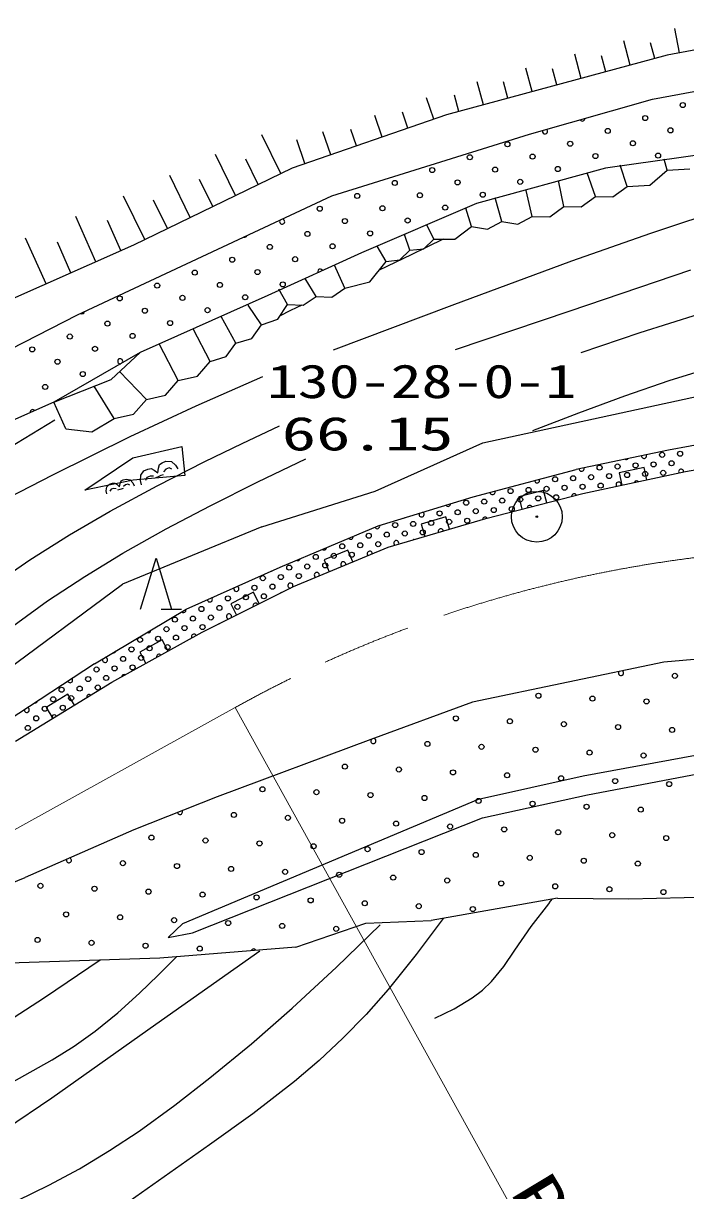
# Model space of a CAD drawing. Units: millimetres, scale not verified. Extents: x 40000 to 680000, y 20000 to 380000.
# Drawn here: x 122961 to 148922, y 294244 to 339979 of the extents above; entities that cross this region are included whole.
import ezdxf
from ezdxf.enums import TextEntityAlignment as Align

# ---------------------------------------------------------------- set-up
doc = ezdxf.new("R2010")
doc.units = ezdxf.units.MM
doc.header["$LTSCALE"] = 1000
doc.linetypes.add('CHAIN', pattern=[18.5, 12, -1.5, 3.5, -1.5])
for name, color, linetype, lineweight in [('M-BGD', 7, 'Continuous', 25), ('M-BGD-HTXT', 7, 'Continuous', 13), ('M-BMK', 2, 'CHAIN', 13)]:
    doc.layers.add(name, color=color, linetype=linetype, lineweight=lineweight)
doc.styles.add('ＭＳ ゴシック', font='')
doc.styles.get('ＭＳ ゴシック').set_extended_font_data('MS Gothic')

# ---------------------------------------------------------------- blocks, each defined once
blk = doc.blocks.new('BUHIN6')
at = {"color": 7, "linetype": 'Continuous', "lineweight": 25}
for radius in [995, 30]:
    blk.add_circle((0, 0), radius, dxfattribs=at)
blk = doc.blocks.new('BUHIN4')
at = {"color": 7, "linetype": 'Continuous', "lineweight": 25}
blk.add_line((-962, 321), (-1356, -375), dxfattribs=at)
blk.add_lwpolyline([(-565, 1021), (870, -493), (-1166, -40)], dxfattribs=at)

msp = doc.modelspace()

# ---------------------------------------------------------------- linework, layer by layer
at = {"layer": 'M-BGD'}
for p, q in [((154943, 339979), (148193, 338733)), ((148675, 338822), (148499, 339776)), ((146752, 338343), (146495, 339296)), ((147713, 338603), (147546, 339221)), ((148193, 338733), (139550, 336395)), ((144832, 337824), (144576, 338771)), ((145792, 338084), (145622, 338711)), ((142911, 337304), (142662, 338227)), ((143872, 337564), (143699, 338201)), ((147622, 337012), (155049, 338401)), ((140991, 336785), (140748, 337682)), ((141951, 337044), (141776, 337691)), ((140031, 336525), (139859, 337160)), ((139046, 336221), (138757, 337061)), ((142798, 335637), (147622, 337012)), ((139550, 336395), (133494, 334311)), ((137027, 335526), (136738, 336366)), ((138036, 335874), (137822, 336498)), ((135008, 334832), (134700, 335727)), ((136017, 335179), (135795, 335824)), ((133049, 334095), (132311, 335617)), ((133998, 334484), (133679, 335414)), ((135058, 333222), (142798, 335637)), ((131272, 333233), (130492, 334841)), ((149767, 334863), (145781, 334310)), ((132161, 333664), (131676, 334664)), ((146625, 333586), (146358, 334417)), ((148196, 334225), (148081, 334656)), ((133494, 334311), (127274, 331293)), ((129495, 332371), (128698, 334015)), ((145781, 334310), (140725, 332920)), ((145386, 333193), (145067, 334125)), ((147517, 333643), (148196, 334225)), ((148196, 334225), (149087, 334282)), ((130384, 332802), (129872, 333857)), ((142909, 332406), (142667, 333427)), ((144147, 332800), (143937, 333825)), ((146071, 333183), (146625, 333586)), ((146625, 333586), (147517, 333643)), ((125088, 328557), (135058, 333222)), ((127718, 331509), (126893, 333209)), ((128607, 331940), (128068, 333050)), ((141718, 332215), (141458, 333141)), ((144832, 332790), (145386, 333193)), ((145386, 333193), (146071, 333183)), ((140725, 332920), (136214, 330984)), ((140528, 332023), (140310, 332742)), ((143594, 332397), (144147, 332800)), ((144147, 332800), (144832, 332790)), ((125807, 330640), (125020, 332409)), ((126785, 331075), (126262, 332250)), ((139049, 331523), (138770, 332089)), ((141155, 331920), (141718, 332215)), ((141718, 332215), (142345, 332112)), ((142345, 332112), (142909, 332406)), ((142909, 332406), (143594, 332397)), ((138115, 331088), (137896, 331706)), ((139872, 331527), (140528, 332023)), ((140528, 332023), (141155, 331920)), ((127274, 331293), (120427, 328246)), ((123850, 329769), (123050, 331568)), ((124829, 330205), (124296, 331402)), ((137180, 330654), (136831, 331248)), ((138115, 331088), (138654, 331150)), ((138654, 331150), (139049, 331523)), ((139049, 331523), (139872, 331527)), ((136214, 330984), (132549, 329313)), ((137180, 330654), (137720, 330715)), ((137720, 330715), (138115, 331088)), ((135562, 329600), (135155, 330501)), ((136547, 329857), (137180, 330654)), ((134436, 329281), (134007, 329977)), ((135562, 329600), (136547, 329857)), ((132549, 329313), (127546, 327085)), ((133310, 328961), (132977, 329564)), ((135052, 329253), (135562, 329600)), ((132293, 328162), (131771, 328938)), ((132935, 328392), (133310, 328961)), ((133310, 328961), (133926, 328933)), ((133926, 328933), (134436, 329281)), ((134436, 329281), (135052, 329253)), ((116814, 324331), (125088, 328557)), ((131292, 327447), (130712, 328495)), ((132293, 328162), (132935, 328392)), ((130290, 326732), (129616, 328007)), ((131912, 327637), (132293, 328162)), ((131292, 327447), (131912, 327637)), ((127546, 327085), (124162, 325142)), ((126400, 326027), (127546, 327085)), ((129036, 325988), (128288, 327416)), ((130910, 326923), (131292, 327447)), ((129787, 326151), (130290, 326732)), ((130290, 326732), (130910, 326923)), ((127782, 325243), (126733, 326334)), ((129036, 325988), (129787, 326151)), ((124162, 325142), (126400, 326027)), ((126527, 324499), (125740, 325766)), ((128533, 325407), (129036, 325988)), ((127278, 324662), (127782, 325243)), ((127782, 325243), (128533, 325407)), ((140974, 323545), (150598, 325635)), ((124162, 325142), (116901, 321936)), ((124633, 324086), (124162, 325142)), ((125649, 323977), (126527, 324499)), ((126527, 324499), (127278, 324662)), ((124633, 324086), (125649, 323977)), ((152349, 324006), (148248, 323260)), ((127259, 322951), (129170, 323401)), ((129170, 323401), (129285, 322259)), ((136746, 321651), (140974, 323545)), ((125369, 321690), (127259, 322951)), ((148248, 323260), (144628, 322499)), ((148920, 322414), (152743, 323128)), ((140589, 321427), (144628, 322499)), ((127260, 322080), (125369, 321690)), ((129285, 322259), (127260, 322080)), ((144889, 321558), (148920, 322414)), ((132309, 320257), (136746, 321651)), ((141093, 320585), (144889, 321558)), ((136873, 320296), (140589, 321427)), ((132309, 320257), (126848, 318007)), ((133032, 318667), (136873, 320296)), ((137266, 319460), (141093, 320585)), ((133554, 317913), (137266, 319460)), ((129345, 317020), (133032, 318667)), ((120814, 313538), (126848, 318007)), ((129973, 316120), (133554, 317913)), ((125751, 314888), (129345, 317020)), ((126427, 314167), (129973, 316120)), ((125751, 314888), (122361, 312664)), ((148063, 314945), (140561, 313386)), ((149549, 315078), (148063, 314945)), ((122654, 311851), (126427, 314167)), ((140561, 313386), (136585, 311916)), ((136585, 311916), (130563, 309675)), ((144900, 310491), (149965, 311434)), ((145076, 309754), (149983, 310683)), ((140804, 309576), (144900, 310491)), ((130563, 309675), (127291, 308382)), ((140952, 308847), (145076, 309754)), ((129211, 304713), (140804, 309576)), ((129587, 304345), (140952, 308847)), ((127291, 308382), (123032, 306514)), ((121187, 305769), (123032, 306514)), ((143895, 305708), (138950, 304825)), ((143895, 305708), (146699, 305683)), ((146699, 305683), (152308, 305813)), ((128640, 304162), (129211, 304713)), ((133644, 303788), (136383, 304730)), ((136383, 304730), (138950, 304825)), ((128640, 304162), (129587, 304345)), ((133644, 303788), (128309, 303348)), ((128309, 303348), (122410, 303151))]:
    msp.add_line(p, q, dxfattribs=at)
for points in [[(135112, 327182), (139774, 328942), (144461, 330670), (147553, 331758), (150672, 332793), (153364, 333623), (156085, 334398), (157808, 334837), (159555, 335219), (160905, 335457), (162274, 335638), (163601, 335754), (164931, 335810), (166231, 335802), (167529, 335734), (168954, 335597), (170382, 335398), (171971, 335112), (173558, 334766), (175478, 334275), (177389, 333725), (180734, 332675), (184072, 331590)], [(139413, 331525), (138158, 330912), (136906, 330309)], [(149114, 330313), (144381, 328702), (142139, 327943), (139888, 327182)], [(133875, 328935), (133438, 328727), (133007, 328502)], [(160333, 328631), (156822, 328010), (153320, 327328), (151655, 326948), (150006, 326510), (148260, 325970), (146521, 325369), (144719, 324700), (142924, 324010)], [(144827, 327084), (147133, 327868), (149468, 328597)], [(73001, 303593), (77926, 304385), (82860, 305188), (85627, 305670), (88382, 306211), (90496, 306687), (92605, 307224), (94517, 307770), (96420, 308376), (98201, 309003), (99961, 309687), (101921, 310519), (103857, 311405), (106164, 312538), (108451, 313728), (111739, 315523), (115008, 317377), (118047, 319088), (121114, 320745), (124115, 322294), (127151, 323794), (129731, 324992), (132343, 326139)], [(124194, 324427), (119980, 321871), (115728, 319362), (114053, 318445), (112342, 317578), (110874, 316901), (109372, 316276), (107447, 315551), (105489, 314879), (103793, 314330), (102092, 313794)], [(106549, 309268), (109410, 310557), (112259, 311908), (113736, 312668), (115182, 313480), (116538, 314323), (117870, 315222), (120525, 317111), (123217, 318953), (124773, 319934), (126360, 320862), (128205, 321861), (130078, 322807), (131536, 323512), (132999, 324207)], [(107039, 307063), (108514, 307578), (109974, 308151), (111023, 308641), (112047, 309185), (113799, 310215), (115526, 311301), (117076, 312341), (118592, 313431), (121227, 315410), (123908, 317349), (125368, 318309), (126860, 319220), (128556, 320177), (130280, 321081), (132150, 322009), (134040, 322921)], [(127592, 321901), (127548, 322072), (127561, 322277), (127681, 322448), (127835, 322514), (127967, 322542), (128090, 322472), (128235, 322370), (128259, 322550), (128293, 322696), (128401, 322760), (128544, 322821), (128765, 322807), (128923, 322668), (129017, 322519)], [(128786, 322516), (128672, 322564), (128544, 322508), (128453, 322405)], [(147393, 322090), (147289, 322579), (146311, 322372), (146415, 321882)], [(126229, 321541), (126211, 321667), (126237, 321813), (126338, 321925), (126453, 321960), (126550, 321969), (126633, 321909), (126729, 321823), (126761, 321950), (126797, 322052), (126880, 322089), (126987, 322121), (127145, 322093), (127247, 321980), (127302, 321865)], [(128066, 322234), (127936, 322241), (127804, 322184), (127748, 322070)], [(128443, 322291), (128344, 322257), (128269, 322224), (128153, 322170)], [(126596, 321739), (126503, 321755), (126404, 321725), (126354, 321649)], [(126871, 321749), (126797, 321733), (126741, 321716), (126653, 321686)], [(127136, 321882), (127058, 321926), (126961, 321897), (126888, 321830)], [(143475, 321196), (143351, 321680), (142382, 321432), (142506, 320948)], [(139659, 320164), (139518, 320643), (138559, 320361), (138700, 319881)], [(135872, 318879), (135679, 319340), (134756, 318956), (134949, 318494)], [(132211, 317240), (131987, 317687), (131092, 317240), (131316, 316793)], [(128638, 315385), (128397, 315823), (127521, 315340), (127762, 314902)], [(124967, 313270), (124705, 313696), (123853, 313173), (124114, 312747)], [(139096, 301002), (139843, 301372), (140557, 301793), (140956, 302095), (141315, 302443), (141790, 303030), (142223, 303663), (142864, 304593), (143552, 305486), (143626, 305580), (143701, 305673)], [(88456, 284033), (91395, 284707), (94358, 285325), (99269, 286203), (104177, 287112), (106063, 287547), (107946, 288043), (109400, 288480), (110844, 288978), (114887, 290658), (118947, 292280), (120848, 293043), (122733, 293864), (123955, 294454), (125160, 295102), (126344, 295812), (127504, 296578), (128904, 297594), (130276, 298665), (131905, 300001), (133503, 301389), (135236, 303003), (136943, 304661)], [(139412, 304907), (138363, 303499), (137260, 302120), (136397, 301146), (135489, 300214), (134562, 299345), (133596, 298524), (131951, 297258), (130261, 296034), (127144, 293839), (123974, 291680), (123078, 291135), (122157, 290645), (121304, 290267), (120419, 289941), (119195, 289570), (117938, 289252), (117250, 289094), (116559, 288940)], [(125968, 303270), (123791, 301798), (121580, 300375), (119865, 299347), (118111, 298365), (116443, 297499), (114748, 296687), (112909, 295877), (111037, 295118), (108938, 294335), (106809, 293605), (104387, 292849), (101940, 292147), (99427, 291490), (96900, 290892), (94730, 290438), (92538, 290042), (87739, 289235), (82925, 288468)], [(132235, 303623), (128159, 300749), (124075, 297872), (122267, 296640), (120416, 295452), (119165, 294720), (117877, 294036), (116480, 293365), (115058, 292749), (113475, 292129), (111862, 291562), (110019, 290991), (108150, 290474), (105866, 289853), (103588, 289171), (100963, 288298), (98321, 287483), (96530, 287028), (94713, 286629), (91343, 285978), (87974, 285347)], [(91166, 288099), (94939, 288640), (98710, 289241), (100936, 289634), (103151, 290085), (104471, 290411), (105774, 290795), (107287, 291315), (108791, 291896), (111057, 292856), (113296, 293870), (116544, 295417), (119765, 297017), (121938, 298163), (124087, 299364), (124951, 299903), (125780, 300491), (126660, 301208), (127512, 301981), (128240, 302685), (128960, 303402)]]:
    msp.add_lwpolyline(points, dxfattribs=at)
for centre in [(148808, 336775), (147337, 336270), (145865, 335766), (148325, 335787), (141934, 335239), (144394, 335261), (146853, 335282), (140463, 334734), (142922, 334756), (145382, 334777), (147842, 334799), (138991, 334229), (141451, 334251), (143911, 334272), (137520, 333724), (139980, 333746), (142439, 333768), (136049, 333219), (138508, 333241), (140968, 333263), (134577, 332714), (137037, 332736), (139496, 332758), (135565, 332231), (138025, 332253), (134094, 331726), (136553, 331748), (132622, 331221), (135082, 331243), (131151, 330716), (133611, 330738), (129680, 330211), (132139, 330233), (128208, 329706), (130668, 329728), (133127, 329750), (126737, 329201), (129196, 329223), (131656, 329245), (130185, 328740), (127725, 328718), (126254, 328213), (128713, 328235), (124782, 327708), (127242, 327730), (123311, 327203), (125770, 327225), (124299, 326720), (125287, 326237), (123816, 325732), (147997, 323073), (148702, 323116), (145547, 322572), (146253, 322615), (146959, 322657), (147665, 322699), (148039, 322368), (148371, 322742), (143804, 322114), (144510, 322156), (145215, 322198), (145921, 322241), (146627, 322283), (147333, 322325), (142060, 321655), (142766, 321697), (143472, 321740), (144178, 321782), (144884, 321824), (145590, 321867), (140317, 321196), (141023, 321239), (141729, 321281), (142434, 321323), (143140, 321366), (143846, 321408), (139279, 320780), (139985, 320822), (140691, 320865), (141397, 320907), (142103, 320949), (137536, 320321), (138242, 320364), (138947, 320406), (139653, 320448), (140359, 320491), (136498, 319905), (137204, 319947), (137910, 319990), (138616, 320032), (135461, 319489), (135835, 319157), (136166, 319531), (136872, 319573), (134091, 318698), (134423, 319072), (134797, 318741), (135129, 319115), (132348, 318240), (133054, 318282), (133385, 318656), (133759, 318324), (132016, 317866), (132722, 317908), (130978, 317449), (131684, 317492), (132390, 317534), (129941, 317033), (130647, 317075), (131352, 317117), (128903, 316617), (129609, 316659), (130315, 316701), (128571, 316242), (129277, 316285), (129983, 316327), (127534, 315826), (127908, 315494), (128240, 315868), (128614, 315537), (128945, 315911), (126870, 315078), (127202, 315452), (127576, 315120), (125833, 314662), (126538, 314704), (127244, 314746), (125501, 314288), (126207, 314330), (148502, 314413), (124463, 313871), (125169, 313913), (125875, 313956), (124131, 313497), (124837, 313539), (143150, 313637), (145268, 313524), (147386, 313411), (123468, 312749), (123800, 313123), (124505, 313165), (139915, 312748), (123136, 312375), (142034, 312635), (144152, 312522), (146270, 312408), (148389, 312295), (138800, 311746), (140918, 311633), (143036, 311519), (145154, 311406), (147273, 311292), (135565, 310857), (137684, 310744), (139802, 310630), (141920, 310517), (144039, 310403), (146157, 310290), (148275, 310176), (132331, 309968), (134450, 309855), (136568, 309741), (138686, 309628), (140804, 309514), (142923, 309401), (145041, 309287), (147159, 309174), (131215, 308966), (133334, 308852), (135452, 308739), (137570, 308625), (139689, 308512), (141807, 308398), (143925, 308285), (146043, 308172), (127981, 308077), (130100, 307963), (132218, 307850), (134336, 307736), (148162, 308058), (136454, 307623), (138573, 307509), (140691, 307396), (142809, 307283), (126865, 307074), (128984, 306961), (131102, 306847), (144928, 307169), (147046, 307056), (133220, 306734), (135339, 306620), (137457, 306507), (139575, 306394), (123631, 306185), (125750, 306072), (127868, 305958), (141693, 306280), (143812, 306167), (145930, 306053), (148048, 305940), (129986, 305845), (132104, 305731), (134223, 305618), (136341, 305505), (124634, 305069), (138459, 305391), (140578, 305278), (126752, 304956), (128870, 304842), (130989, 304729), (133107, 304616), (135225, 304502), (123518, 304067), (125636, 303953), (127754, 303840), (129873, 303727)]:
    msp.add_circle(centre, 99.5, dxfattribs=at)
for centre, start, end in [((144877, 336249), 206.7913, 5.0242), ((143406, 335744), 156.2471, 55.5684), ((146370, 334294), 85.296, 110.5023), ((133106, 332209), 140.3761, 89.7783), ((131634, 331704), 255.197, 334.9575), ((134599, 330255), 20.6133, 208.3942), ((125265, 328697), 236.18, 353.9745), ((126759, 326742), 318.2862, 281.4327), ((123332, 324744), 41.032, 186.6259), ((146585, 322989), 242.5067, 321.2537), ((147291, 323031), 176.131, 27.6294), ((144841, 322530), 184.3787, 19.3817), ((148745, 322410), 353.3029, 210.6798), ((143098, 322071), 183.1596, 26.5703), ((146295, 321909), 341.3253, 222.6574), ((147001, 321951), 45.225, 158.7577), ((141354, 321613), 185.4843, 24.2455), ((144552, 321450), 26.5567, 182.1938), ((139611, 321154), 210.9866, 2.8544), ((142808, 320992), 33.3985, 175.352), ((137868, 320696), 265.795, 308.046), ((138573, 320738), 150.4346, 63.4064), ((141065, 320533), 40.5363, 171.1521), ((136830, 320279), 203.8045, 18.9522), ((139322, 320074), 10.8963, 201.8839), ((135792, 319863), 216.5398, 9.4323), ((137578, 319616), 338.2304, 234.5498), ((138284, 319658), 93.838, 118.9422), ((134755, 319446), 230.0143, 355.9577), ((136540, 319199), 359.7699, 225.4708), ((133717, 319030), 245.4016, 340.5705), ((135503, 318783), 350.1621, 235.0785), ((132679, 318614), 277.8093, 310.3304), ((134465, 318367), 339.3815, 245.8591), ((131310, 317823), 161.218, 66.9217), ((133428, 317950), 322.0514, 271.1426), ((130272, 317407), 189.7355, 38.4042), ((133096, 317576), 101.5764, 131.6176), ((129235, 316991), 228.9427, 12.3992), ((132058, 317160), 28.811, 204.383), ((131021, 316743), 323.9031, 269.291), ((127865, 316200), 240.7575, 0.5845), ((129651, 315953), 23.6808, 214.0146), ((130689, 316369), 105.174, 128.02), ((126164, 315036), 153.1543, 88.1877), ((126496, 315410), 254.2291, 347.1128), ((128282, 315163), 42.0164, 195.6789), ((124795, 314245), 205.7368, 40.8013), ((126912, 314372), 61.92, 175.7754), ((146384, 314526), 148.2927, 55.1883), ((123426, 313455), 264.2355, 342.3026), ((125543, 313582), 52.8671, 190.2126), ((123094, 313081), 180.7654, 65.7727), ((124174, 312791), 27.8118, 215.2679), ((136681, 311859), 139.4298, 81.1429), ((129097, 309079), 192.4862, 30.6284), ((124747, 307188), 157.312, 70.0661), ((131991, 303613), 27.3276, 162.0976)]:
    msp.add_arc(centre, 99.5, start, end, dxfattribs=at)
at = {"layer": 'M-BGD-HTXT'}
msp.add_line((131259, 313172), (145825, 286874), dxfattribs=at)
at = {"layer": 'M-BMK'}
msp.add_line((121920, 307999), (131259, 313172), dxfattribs=at)
msp.add_arc((155486, 269433), 50000, 94.9621, 118.9822, dxfattribs=at)

# ---------------------------------------------------------------- block references
at = {"layer": 'M-BGD', "rotation": 119.54935}
for name, p in [('BUHIN6', (143088, 320648)), ('BUHIN4', (128162, 318023))]:
    msp.add_blockref(name, p, dxfattribs=at)

# ---------------------------------------------------------------- texts
at = {"layer": 'M-BGD-HTXT', "style": 'ＭＳ ゴシック'}
for s, width, p in [('130-28-0-1', 1.35, (132509, 324900)), ('66.15', 1.5, (133089, 322849))]:
    msp.add_text(s, height=1320, dxfattribs=dict(at, width=width)).set_placement(p, align=Align.BOTTOM_LEFT)
at = {"layer": 'M-BGD-HTXT', "insert": (141989, 294158), "char_height": 1833, "attachment_point": 7, "rotation": 301.1, "style": 'ＭＳ ゴシック'}
msp.add_mtext('\\T1.24;\\W1.35;R=50', dxfattribs=at)

doc.saveas('drawing.dxf')
